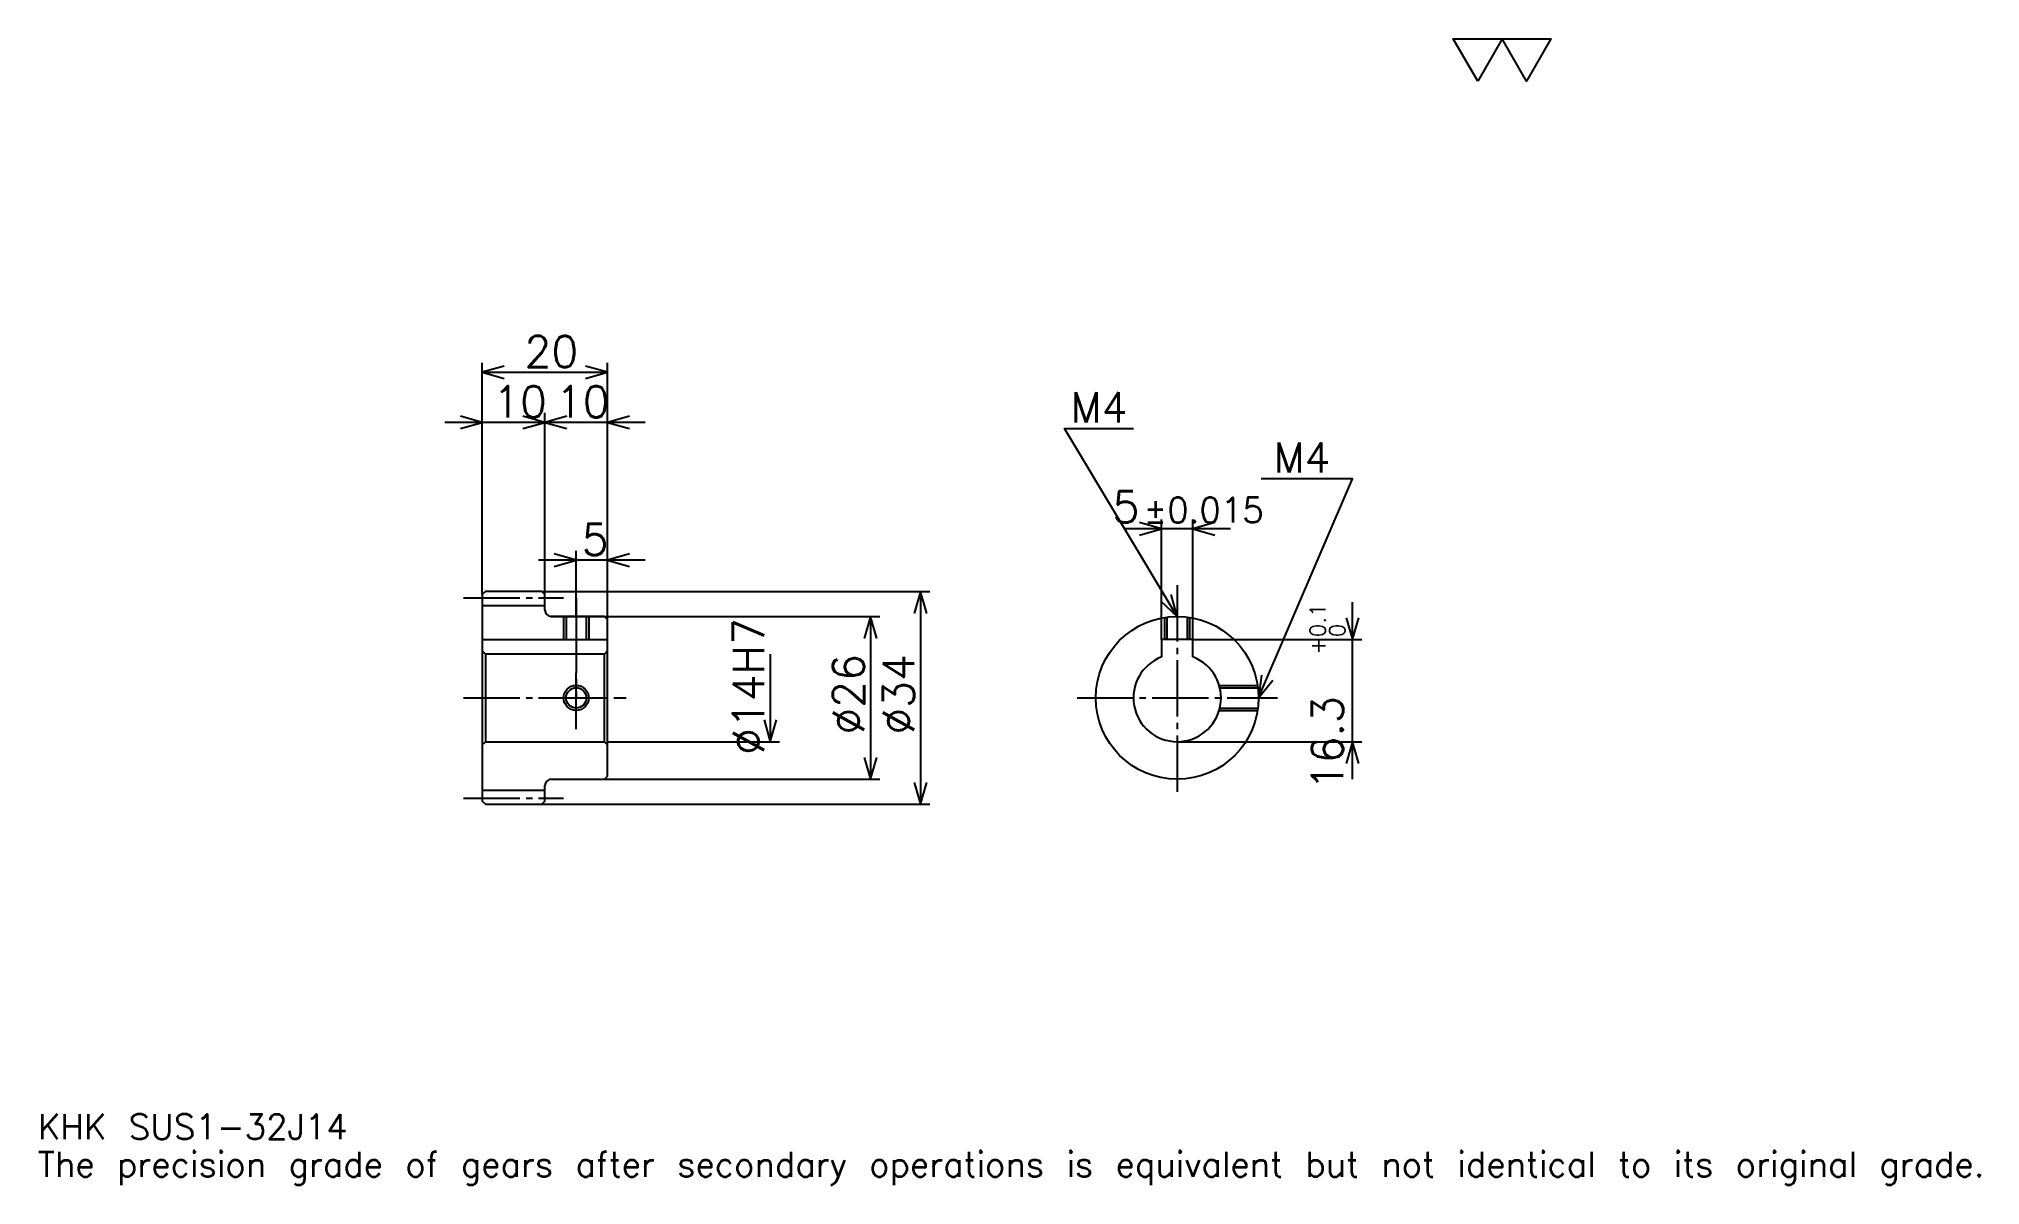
# Model space of a CAD drawing. Extents: x 10 to 320, y 4 to 187.
import ezdxf

# ---------------------------------------------------------------- set-up
doc = ezdxf.new("R2010")
doc.units = 0
doc.linetypes.add('DASHDOT', pattern=[12, 9, -1, 1, -1])
doc.layers.get('0').update_dxf_attribs({"linetype": 'CONTINUOUS'})
doc.layers.add('DASHDOT', color=6, linetype='DASHDOT')
doc.styles.add('KANJI', font='TXT', dxfattribs={"bigfont": 'BIGFONT'})

msp = doc.modelspace()

# ---------------------------------------------------------------- linework, layer by layer
at = {"color": 5}
for p, q in [((81, 98.5), (81, 135)), ((81, 133.5), (101, 133.5)), ((101, 98.5), (101, 135)), ((97, 125.5), (75, 125.5)), ((107, 125.5), (85, 125.5)), ((91, 98.5), (91, 127)), ((189.5, 90.800003), (189.5, 110)), ((194.5, 90.800003), (194.5, 110)), ((200.5, 108.5), (183.5, 108.5)), ((107, 103.5), (90, 103.5)), ((96, 98.5), (96, 105)), ((81, 98), (81, 98.5)), ((90.5, 98.5), (101, 98.5)), ((91, 98), (91, 98.5)), ((96, 94.5), (96, 98.5)), ((96, 94.5), (96, 98.5)), ((101, 98.5), (152.5, 98.5)), ((101, 94), (101, 98.5)), ((151, 98.5), (151, 64.5)), ((220, 68.5), (220, 96.800003)), ((92, 94.5), (101, 94.5)), ((101, 94.5), (144.5, 94.5)), ((143, 94.5), (143, 68.5)), ((194.5, 90.800003), (221.5, 90.800003)), ((127, 88.5), (127, 74.5)), ((101, 74.5), (128.5, 74.5)), ((192, 74.5), (221.5, 74.5)), ((92, 68.5), (101, 68.5)), ((101, 68.5), (144.5, 68.5)), ((90.5, 64.5), (101, 64.5)), ((101, 64.5), (152.5, 64.5))]:
    msp.add_line(p, q, dxfattribs=at)
at = {"color": 4}
for p, q in [((81, 96.25), (91, 96.25)), ((81, 90.800003), (101, 90.800003)), ((81.5, 88.5), (81.5, 74.5)), ((100.5, 88.5), (101, 89)), ((100.5, 74.5), (101, 74)), ((81, 66.75), (91, 66.75))]:
    msp.add_line(p, q, dxfattribs=at)
at = {"color": 7}
msp.add_lwpolyline([(240, 180), (236.100006, 186.759995), (251.699997, 186.759995), (247.800003, 180), (243.899994, 186.759995), (240, 180)], dxfattribs=at)
at = {"color": 5}
for points in [[(84.5, 134.5), (81, 133.5), (84.5, 132.5)], [(97.5, 132.5), (101, 133.5), (97.5, 134.5)], [(77.5, 124.5), (81, 125.5), (77.5, 126.5)], [(87.5, 124.5), (91, 125.5), (87.5, 126.5)], [(94.5, 126.5), (91, 125.5), (94.5, 124.5)], [(104.5, 126.5), (101, 125.5), (104.5, 124.5)], [(192, 94.5), (174, 124.5), (185, 124.5)], [(205, 81.5), (220, 116.5), (205.399994, 116.5)], [(186, 107.5), (189.5, 108.5), (186, 109.5)], [(198, 109.5), (194.5, 108.5), (198, 107.5)], [(92.5, 102.5), (96, 103.5), (92.5, 104.5)], [(104.5, 104.5), (101, 103.5), (104.5, 102.5)], [(152, 95), (151, 98.5), (150, 95)], [(189.341766, 96.986732), (192, 94.5), (191.056763, 98.015717)], [(144, 91), (143, 94.5), (142, 91)], [(219, 94.300003), (220, 90.800003), (221, 94.300003)], [(205.459564, 85.110924), (205, 81.5), (207.297852, 84.32309)], [(126, 78), (127, 74.5), (128, 78)], [(221, 71), (220, 74.5), (219, 71)], [(142, 72), (143, 68.5), (144, 72)], [(150, 68), (151, 64.5), (152, 68)]]:
    msp.add_lwpolyline(points, dxfattribs=at)
at = {"color": 4}
for points in [[(91, 95.5), (91, 98), (90.5, 98.5), (81.5, 98.5), (81, 98), (81, 74)], [(92, 68.5), (100.5, 68.5), (101, 69), (101, 94), (100.5, 94.5), (92, 94.5)], [(94, 94.5), (94, 90.800003)], [(94.379997, 94.5), (94.379997, 90.800003)], [(97.620003, 94.5), (97.620003, 90.800003)], [(98, 94.5), (98, 90.800003)], [(190, 90.800003), (190, 94.34523)], [(190.380005, 90.800003), (190.380005, 94.398666)], [(193.619995, 90.800003), (193.619995, 94.398666)], [(194, 90.800003), (194, 94.34523)], [(194.5, 88.038345), (194.5, 90.800003), (189.5, 90.800003), (189.5, 88.038345)], [(81, 74), (81.5, 74.5), (100.5, 74.5), (100.5, 88.5), (81.5, 88.5), (81, 89)], [(198.708206, 83.5), (204.84523, 83.5)], [(198.809967, 83.120003), (204.898666, 83.120003)], [(198.708206, 79.5), (204.84523, 79.5)], [(198.809967, 79.879997), (204.898666, 79.879997)], [(81, 74), (81, 65), (81.5, 64.5), (90.5, 64.5), (91, 65), (91, 67.5)]]:
    msp.add_lwpolyline(points, dxfattribs=at)
for centre, radius in [((192, 81.5), 13), ((96, 81.5), 1.62)]:
    msp.add_circle(centre, radius, dxfattribs=at)
at = {"color": 7}
msp.add_circle((96, 81.5), 2, dxfattribs=at)
at = {"color": 4}
for centre, radius, start, end in [((92, 95.5), 1, 180, 270), ((192, 81.5), 7, 110.92483306, 69.07516694), ((92, 67.5), 1, 90, 180)]:
    msp.add_arc(centre, radius, start, end, dxfattribs=at)
at = {"layer": 'DASHDOT', "color": 7}
for p, q in [((192, 99.5), (192, 65.5)), ((78, 97.5), (94, 97.5)), ((96, 94.5), (96, 81.5)), ((78, 81.5), (104, 81.5)), ((176, 81.5), (208, 81.5)), ((78, 65.5), (94, 65.5))]:
    msp.add_line(p, q, dxfattribs=at)
for points in [[(96, 97.5), (96, 87.800003)], [(96, 76.5), (96, 86.5)], [(91, 81.5), (101, 81.5)]]:
    msp.add_lwpolyline(points, dxfattribs=at)

# ---------------------------------------------------------------- texts
at = {"color": 7, "style": 'KANJI'}
for s, height, p in [('20', 5, (87.75, 134.300003)), ('10', 5, (82.75, 126.300003)), ('10', 5, (92.75, 126.300003)), ('M4', 4.8, (175, 125.5)), ('M4', 4.8, (207.399994, 117.5)), ('5', 5, (181.679016, 109.5)), ('%%p0.015', 4, (186.628387, 109.5)), ('5', 5, (96.875, 104.300003)), ('KHK SUS1-32J14', 4, (10, 11)), ('The precision grade of gears after secondary operations is equivalent but not identical to its original grade.', 4, (10, 5))]:
    msp.add_text(s, height=height, dxfattribs=at).set_placement(p)
for s, height, p in [('%%c14H7', 5, (126, 72.375)), ('0.1', 2.5, (215.699997, 91.205185)), ('0', 2.5, (218.800003, 91.205185)), ('+', 2.5, (215.699997, 88.40519)), ('%%c26', 5, (142, 75.625)), ('%%c34', 5, (150, 75.625)), ('16.3', 5, (218.5, 66.763206))]:
    msp.add_text(s, height=height, rotation=90, dxfattribs=at).set_placement(p)

doc.saveas('drawing.dxf')
